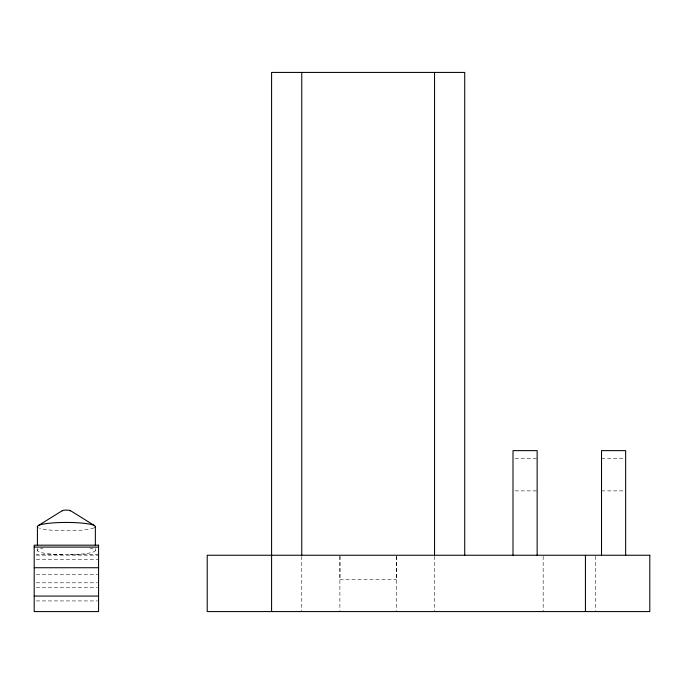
<?xml version="1.0" encoding="UTF-8"?>
<svg xmlns="http://www.w3.org/2000/svg" width="684" height="684" viewBox="0 0 684 684"><rect width="100%" height="100%" fill="white"/><g stroke="black" fill="none" stroke-linecap="round" stroke-linejoin="round"><path stroke-width="0.51" stroke-dasharray="3.42 2.56" d="M98.573 554.656L36.312 554.656M515.103 458.682L537.145 458.682M601.518 458.682L624.612 458.682M515.103 490.873L537.145 490.873M601.518 490.873L624.612 490.873M36.312 555.143L98.573 555.143M36.312 559.606L98.573 559.606M36.312 574.671L98.573 574.671M339.888 579.391L396.421 579.391M36.312 582.794L97.521 582.794M36.312 587.265L97.521 587.265M36.312 600.92L97.521 600.92M595.482 556.306L595.482 610.513M543.173 556.306L543.173 611.573M434.545 556.306L434.545 611.573M396.421 556.297L396.421 610.538M396.318 556.297L396.318 579.391M339.991 556.297L339.991 579.391M339.888 556.297L339.888 610.538M301.764 556.306L301.764 611.573M95.358 548.431L95.358 550.5M37.415 548.431L37.415 550.5M89.826 548.055A28.967 4.172 0 0 1 70.016 554.639M62.757 554.639A28.967 4.172 0 0 1 42.955 548.055M93.939 527.903A28.967 4.172 0 0 1 67.297 530.784A28.967 4.172 0 0 1 39.45 528.151"/><path stroke-width="1.03" d="M38.33 525.577L62.492 510.546M34.2 547.097L98.573 547.097M34.2 567.729L98.573 567.729M34.2 596.072L98.573 596.072M70.29 510.546L94.443 525.577M625.655 555.246L625.655 450.636L601.518 450.636L601.518 555.246M585.427 555.246L585.427 611.573M537.145 555.246L537.145 450.636L513 450.636L513 555.246M464.718 555.246L464.718 72.427L271.591 72.427L271.591 611.573M434.545 72.427L434.545 555.246M301.764 72.427L301.764 555.246M95.358 526.612L95.358 545.31M37.415 526.612L37.415 545.31M37.928 527.398A28.967 4.172 0 0 1 66.391 522.448A28.967 4.172 0 0 1 94.845 527.398M62.56 510.871A4.027 0.581 0 0 1 66.51 510.11A4.027 0.581 0 0 1 70.127 510.905M98.573 545.174L34.2 545.174L34.2 611.573L98.573 611.573L98.573 545.174M649.8 555.246L207.209 555.246L207.209 611.573L649.8 611.573L649.8 555.246"/></g></svg>
